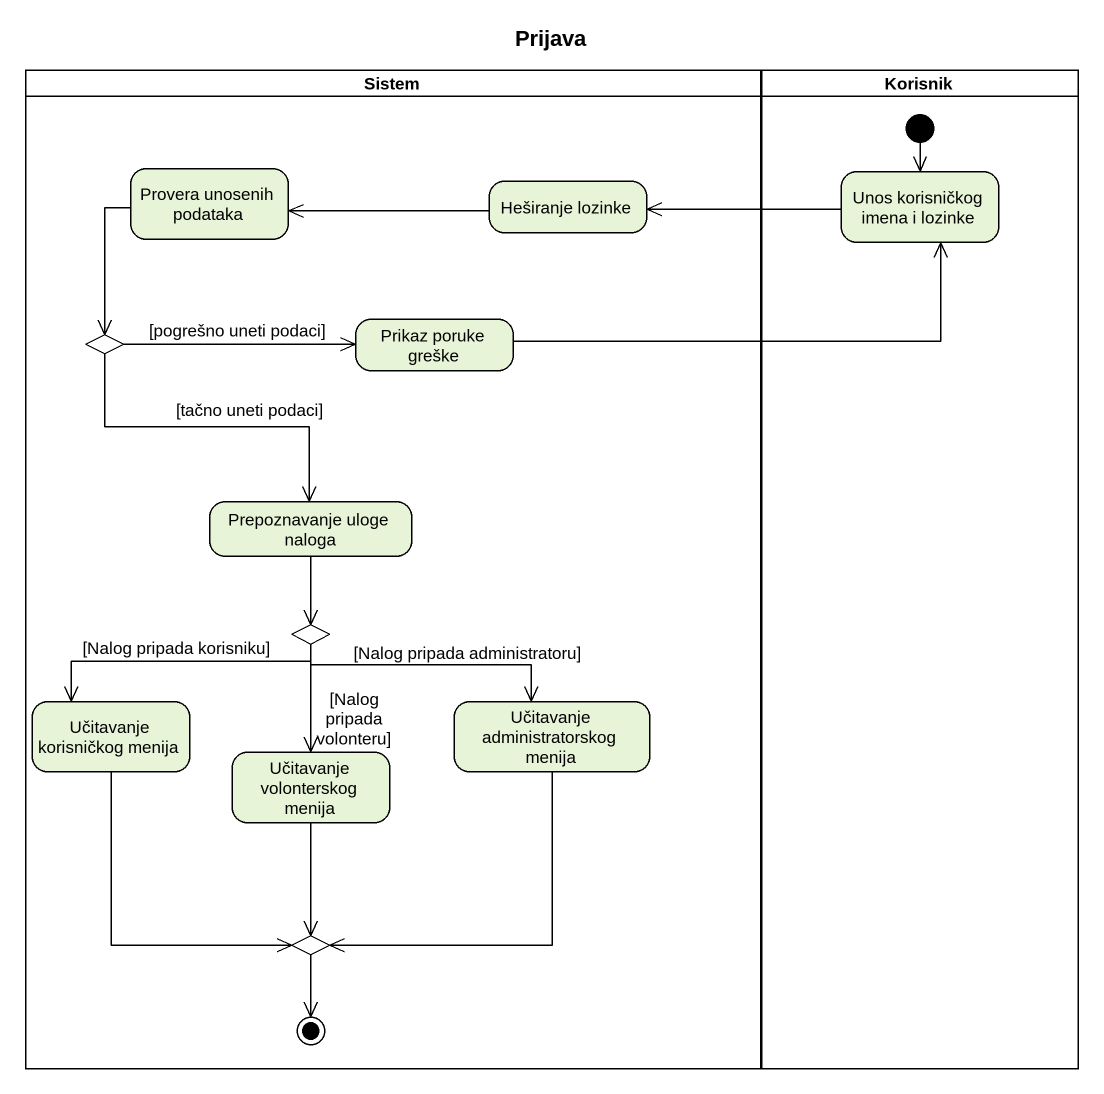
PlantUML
@startuml
title Prijava
hide empty description
state Sistem <<partition>> {
  state "Provera unosenih podataka" as Provera_unosenih_podataka
  state "Heširanje lozinke" as Heširanje_lozinke
  state "Prikaz poruke greške" as Prikaz_poruke_greške
  state choice1 <<choice>>
  state "Prepoznavanje uloge naloga" as Prepoznavanje_uloge_naloga
  state choice2 <<choice>>
  state "Učitavanje korisničkog menija" as Učitavanje_korisničkog
  state "Učitavanje volonterskog menija" as Učitavanje_volonterskog
  state "Učitavanje administratorskog menija" as Učitavanje
  state choice3 <<choice>>
  choice3 --> [*]
}
state Korisnik <<partition>> {
  state "Unos korisničkog imena i lozinke" as Unos_korisničkog_imena_i
  [*] --> Unos_korisničkog_imena_i
}
Provera_unosenih_podataka --> choice1
Heširanje_lozinke -left-> Provera_unosenih_podataka
Unos_korisničkog_imena_i -left-> Heširanje_lozinke
Prikaz_poruke_greške -right-> Unos_korisničkog_imena_i
choice1 -right-> Prikaz_poruke_greške : [pogrešno uneti podaci]
choice1 --> Prepoznavanje_uloge_naloga : [tačno uneti podaci]
Prepoznavanje_uloge_naloga --> choice2
choice2 -left-> Učitavanje_korisničkog : [Nalog pripada korisniku]
choice2 --> Učitavanje_volonterskog : [Nalog pripada volonteru]
choice2 -right-> Učitavanje : [Nalog pripada administratoru]
Učitavanje_korisničkog --> choice3
Učitavanje_volonterskog --> choice3
Učitavanje --> choice3
@enduml
